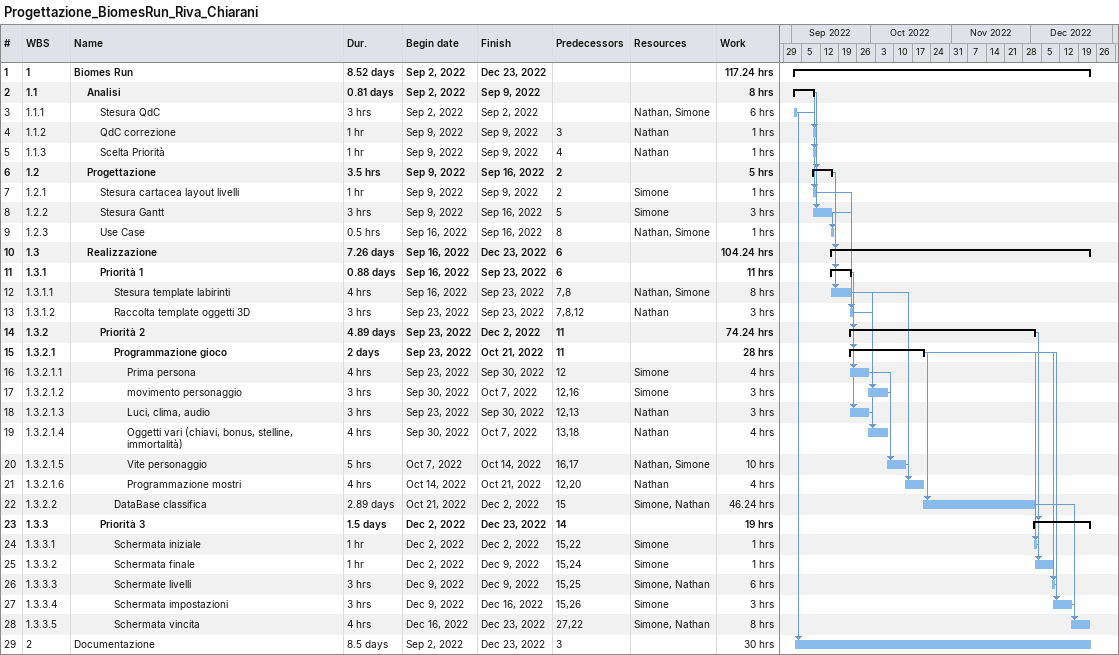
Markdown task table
Progettazione_BiomesRun_Riva_Chiarani

| ID | WBS | Task | Duration | Start | Finish | Predecessors | Resources | Work (h) |
|---|---|---|---|---|---|---|---|---|
| 1 | 1 | **Biomes Run** | 8.52d | 2022-09-02 | 2022-12-23 |  |  | 117.24 |
| 2 | 1.1 | **Analisi** | 0.81d | 2022-09-02 | 2022-09-09 |  |  | 8 |
| 3 | 1.1.1 | Stesura QdC | 3h | 2022-09-02 | 2022-09-02 |  | Nathan, Simone | 6 |
| 4 | 1.1.2 | QdC correzione | 1h | 2022-09-09 | 2022-09-09 | 3 | Nathan | 1 |
| 5 | 1.1.3 | Scelta Priorità | 1h | 2022-09-09 | 2022-09-09 | 4 | Nathan | 1 |
| 6 | 1.2 | **Progettazione** | 3.5h | 2022-09-09 | 2022-09-16 | 2 |  | 5 |
| 7 | 1.2.1 | Stesura cartacea layout livelli | 1h | 2022-09-09 | 2022-09-09 | 2 | Simone | 1 |
| 8 | 1.2.2 | Stesura Gantt | 3h | 2022-09-09 | 2022-09-16 | 5 | Simone | 3 |
| 9 | 1.2.3 | Use Case | 0.5h | 2022-09-16 | 2022-09-16 | 8 | Nathan, Simone | 1 |
| 10 | 1.3 | **Realizzazione** | 7.26d | 2022-09-16 | 2022-12-23 | 6 |  | 104.24 |
| 11 | 1.3.1 | **Priorità 1** | 0.88d | 2022-09-16 | 2022-09-23 | 6 |  | 11 |
| 12 | 1.3.1.1 | Stesura template labirinti | 4h | 2022-09-16 | 2022-09-23 | 7, 8 | Nathan, Simone | 8 |
| 13 | 1.3.1.2 | Raccolta template oggetti 3D | 3h | 2022-09-23 | 2022-09-23 | 7, 8, 12 | Nathan | 3 |
| 14 | 1.3.2 | **Priorità 2** | 4.89d | 2022-09-23 | 2022-12-02 | 11 |  | 74.24 |
| 15 | 1.3.2.1 | **Programmazione gioco** | 2d | 2022-09-23 | 2022-10-21 | 11 |  | 28 |
| 16 | 1.3.2.1.1 | Prima persona | 4h | 2022-09-23 | 2022-09-30 | 12 | Simone | 4 |
| 17 | 1.3.2.1.2 | movimento personaggio | 3h | 2022-09-30 | 2022-10-07 | 12, 16 | Simone | 3 |
| 18 | 1.3.2.1.3 | Luci, clima, audio | 3h | 2022-09-23 | 2022-09-30 | 12, 13 | Nathan | 3 |
| 19 | 1.3.2.1.4 | Oggetti vari (chiavi, bonus, stelline, immortalità) | 4h | 2022-09-30 | 2022-10-07 | 13, 18 | Nathan | 4 |
| 20 | 1.3.2.1.5 | Vite personaggio | 5h | 2022-10-07 | 2022-10-14 | 16, 17 | Nathan, Simone | 10 |
| 21 | 1.3.2.1.6 | Programmazione mostri | 4h | 2022-10-14 | 2022-10-21 | 12, 20 | Nathan | 4 |
| 22 | 1.3.2.2 | DataBase classifica | 2.89d | 2022-10-21 | 2022-12-02 | 15 | Simone, Nathan | 46.24 |
| 23 | 1.3.3 | **Priorità 3** | 1.5d | 2022-12-02 | 2022-12-23 | 14 |  | 19 |
| 24 | 1.3.3.1 | Schermata iniziale | 1h | 2022-12-02 | 2022-12-02 | 15, 22 | Simone | 1 |
| 25 | 1.3.3.2 | Schermata finale | 1h | 2022-12-02 | 2022-12-09 | 15, 24 | Simone | 1 |
| 26 | 1.3.3.3 | Schermate livelli | 3h | 2022-12-09 | 2022-12-09 | 15, 25 | Simone, Nathan | 6 |
| 27 | 1.3.3.4 | Schermata impostazioni | 3h | 2022-12-09 | 2022-12-16 | 15, 26 | Simone | 3 |
| 28 | 1.3.3.5 | Schermata vincita | 4h | 2022-12-16 | 2022-12-23 | 27, 22 | Simone, Nathan | 8 |
| 29 | 2 | Documentazione | 8.5d | 2022-09-02 | 2022-12-23 | 3 |  | 30 |
